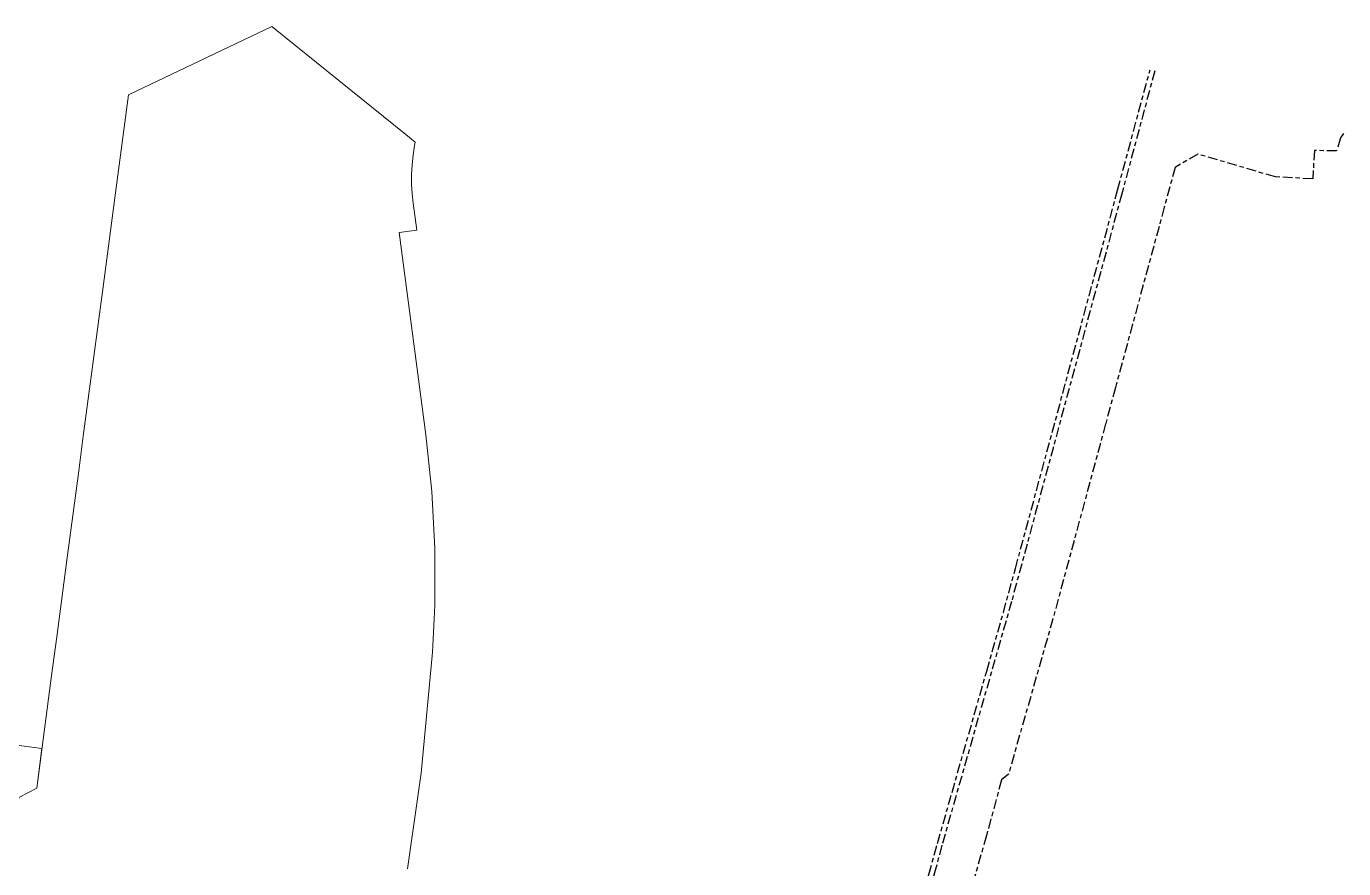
# Model space of a CAD drawing. Header units: metres. Extents: x 289087 to 291245, y 6227587 to 6229773.
# Drawn here: x 290564 to 291100, y 6229430 to 6229773 of the extents above; entities that cross this region are included whole.
import ezdxf

# ---------------------------------------------------------------- set-up
doc = ezdxf.new("R2010")
doc.units = ezdxf.units.M
doc.linetypes.add('Cable Exist UG', pattern=[8.2, 4, -1.2, 1.8, -1.2])
doc.layers.add('Cadastre Land Parcels_SP_EXT', color=9, linetype='Continuous', lineweight=5)
doc.layers.add('Mains_HV_EXT', color=7, linetype='Continuous')

msp = doc.modelspace()

# ---------------------------------------------------------------- linework, layer by layer
at = {"layer": 'Cadastre Land Parcels_SP_EXT', "linetype": 'Continuous'}
msp.add_lwpolyline([(290719.11, 6229430), (290724.67, 6229469.03), (290729.33, 6229518.18), (290730.23, 6229537.15), (290730.22, 6229560.33), (290728.99, 6229583.49), (290726.55, 6229606.55), (290715.7, 6229688.8), (290722.85, 6229689.77), (290721.41, 6229700.68), (290720.99, 6229704.59), (290720.79, 6229708.51), (290720.78, 6229712.44), (290720.99, 6229716.36), (290721.4, 6229720.27), (290722.01, 6229724.15), (290722.28, 6229725.55), (290718.39, 6229728.69), (290691.14, 6229750.67), (290663.89, 6229772.64), (290605.63, 6229744.77), (290600.09, 6229702.89), (290595.31, 6229666.72), (290593.3, 6229651.55), (290591.29, 6229636.38), (290589.29, 6229621.22), (290587.28, 6229606.05), (290585.28, 6229590.88), (290583.27, 6229575.71), (290580.61, 6229555.58), (290578.55, 6229539.97), (290576.48, 6229524.35), (290574.42, 6229508.72), (290568.35, 6229462.86), (290561.09, 6229459.03)], dxfattribs=at)
msp.add_lwpolyline([(290532.11, 6229239.4), (290561.09, 6229459.03), (290568.35, 6229462.86), (290570.48, 6229478.97), (290540.73, 6229482.91), (290539.31, 6229472.17), (290542.68, 6229467.27), (290539.4, 6229456.03), (290506.12, 6229438.44), (290474.15, 6229421.55), (290450.27, 6229408.93), (290394.19, 6229379.3), (290479.23, 6229212.77), (290532.11, 6229239.4)], close=True, dxfattribs=at)
at = {"layer": 'Mains_HV_EXT', "linetype": 'Cable Exist UG'}
for points in [[(290863.44, 6229184.57), (290887.48, 6229271.2), (290887.48, 6229271.2), (290890.34, 6229281.42), (290890.34, 6229281.42), (290898.71, 6229311.36), (290898.71, 6229311.36), (290931.06, 6229427.76), (290931.06, 6229427.76), (290934.66, 6229440.42), (290934.66, 6229440.42), (290940.54, 6229461.15), (290954.61, 6229510.48), (290961.39, 6229534.31), (290966.28, 6229552.13), (291007.87, 6229706.09), (291007.87, 6229706.09), (291021.03, 6229754.96)], [(291022.94, 6229754.5), (291009.55, 6229704.55), (291009.55, 6229704.55), (290964.72, 6229538.77), (290964.72, 6229538.77), (290936.4, 6229439.64), (290936.4, 6229439.64), (290933.68, 6229429.45), (290933.68, 6229429.45), (290931.51, 6229421.54), (290931.51, 6229421.54), (290891.49, 6229278.02), (290891.49, 6229278.02), (290890.46, 6229274.3), (290890.46, 6229274.3), (290865.4, 6229183.98)], [(291099.76, 6229729.01), (291098.48, 6229727.34), (291096.91, 6229721.99), (291087.89, 6229722.15), (291087.16, 6229710.62), (291072.04, 6229711.4), (291040.47, 6229720.69), (291031.19, 6229715.31), (291031.19, 6229715.31), (291026.82, 6229699.13), (291006.97, 6229625.77), (291006.97, 6229625.77), (291002.98, 6229611.02), (290981.54, 6229531.72), (290981.54, 6229531.72), (290963.47, 6229468.56), (290960.65, 6229466.21), (290954.52, 6229443.63), (290941.82, 6229399.33)]]:
    msp.add_lwpolyline(points, dxfattribs=at)

doc.saveas('drawing.dxf')
